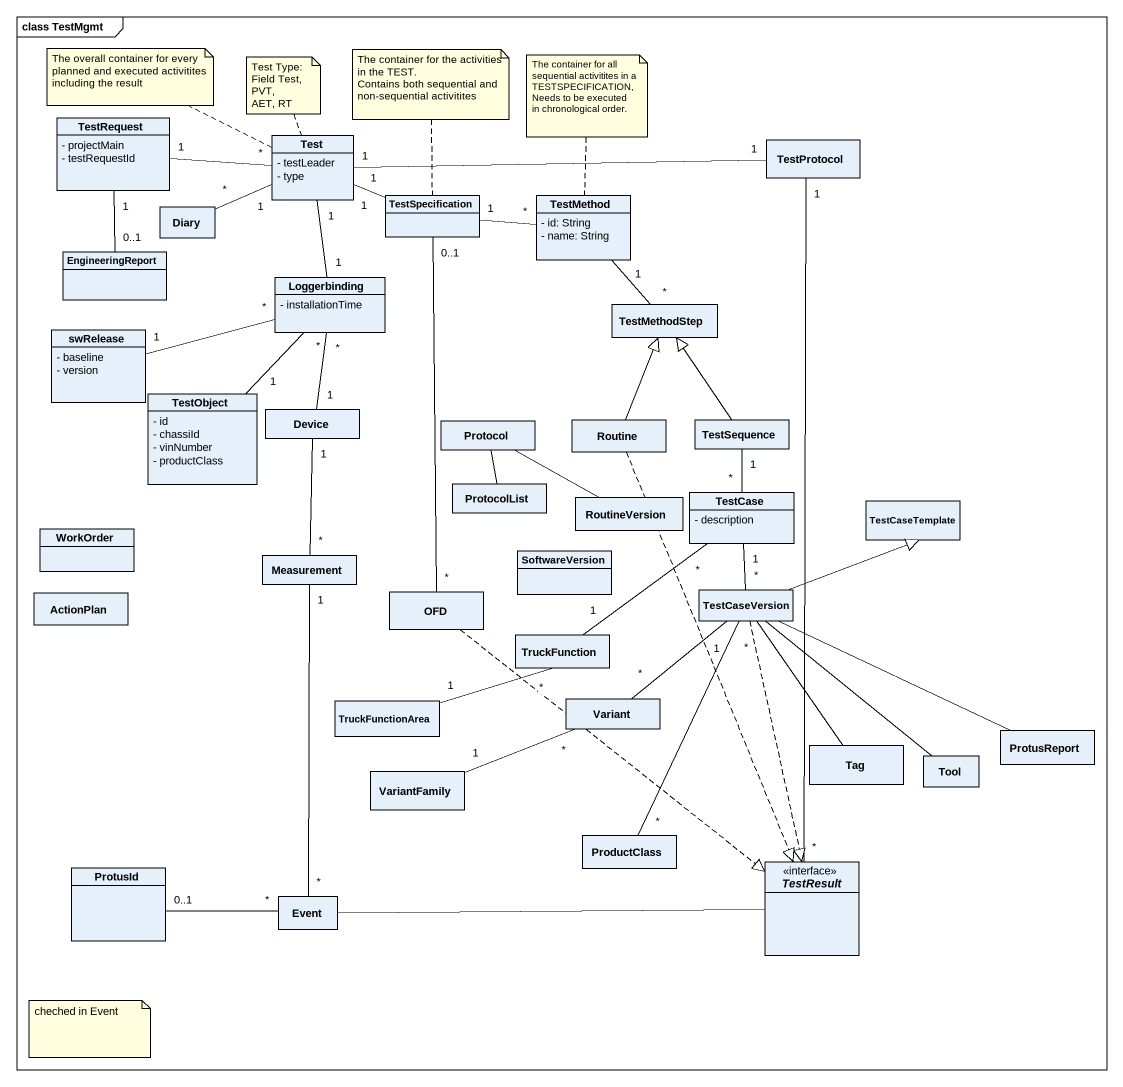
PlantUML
@startuml
mainframe class TestMgmt
hide circle
hide empty members
skinparam classAttributeIconSize 0
class TestRequest {
  - projectMain
  - testRequestId
}
class Test {
  - testLeader
  - type
}
class TestProtocol
class Diary
class TestSpecification
class TestMethod {
  - id: String
  - name: String
}
class EngineeringReport
class Loggerbinding {
  - installationTime
}
class TestMethodStep
class swRelease {
  - baseline
  - version
}
class TestObject {
  - id
  - chassiId
  - vinNumber
  - productClass
}
class Device
class "Protocol" as Protocol_
class Routine
class TestSequence
class ProtocolList
class TestCase {
  - description
}
class WorkOrder
class RoutineVersion
class TestCaseTemplate
class Measurement
class SoftwareVersion
class TestCaseVersion
class ActionPlan
class OFD
class TruckFunction
class TruckFunctionArea
class Variant
class ProtusReport
class VariantFamily
class Tag
class Tool
class ProtusId
class ProductClass
interface TestResult
class Event
TestRequest "1" -right- "*" Test
TestRequest "1" -- "0..1" EngineeringReport
Test "1" -right- "1" TestProtocol
Test "1" -left- "*" Diary
Test "1" -right- "1" TestSpecification
Test "1" -- "1" Loggerbinding
TestProtocol "1" -- "*" TestResult
TestSpecification "1" -right- "*" TestMethod
TestSpecification "0..1" -- "*" OFD
TestMethod "1" -- "*" TestMethodStep
Loggerbinding "*" -- "1" Device
swRelease "1" -right- "*" Loggerbinding
TestObject "1" -up- "*" Loggerbinding
Device "1" -- "*" Measurement
Protocol_ -- ProtocolList
Protocol_ -right- RoutineVersion
Routine -up-|> TestMethodStep
Routine ..|> TestResult
TestSequence -up-|> TestMethodStep
TestSequence "1" -- "*" TestCase
TestCase "1" -- "*" TestCaseVersion
TestCase "*" -- "1" TruckFunction
Measurement "1" -- "*" Event
TestCaseVersion -right-|> TestCaseTemplate
TestCaseVersion "1" -- "*" Variant
TestCaseVersion -right- ProtusReport
TestCaseVersion -- Tag
TestCaseVersion -- Tool
TestCaseVersion "*" -- "*" ProductClass
TestCaseVersion ..|> TestResult
OFD ..|> TestResult
TruckFunctionArea "1" -right- "*" TruckFunction
VariantFamily "1" -right- "*" Variant
ProtusId "0..1" -right- "*" Event
Event -right- TestResult
note left of Test
  The overall container for every
  planned and executed activitites
  including the result
end note
note top of Test
  Test Type:
  Field Test, PVT,
  AET, RT
end note
note top of TestSpecification
  The container for the activities
  in the TEST.
  Contains both sequential and
  non-sequential activitites
end note
note top of TestMethod
  The container for all sequential activitites in a
  TESTSPECIFICATION, Needs to be executed
  in chronological order.
end note
note as N5
  cheched in Event
end note
@enduml
